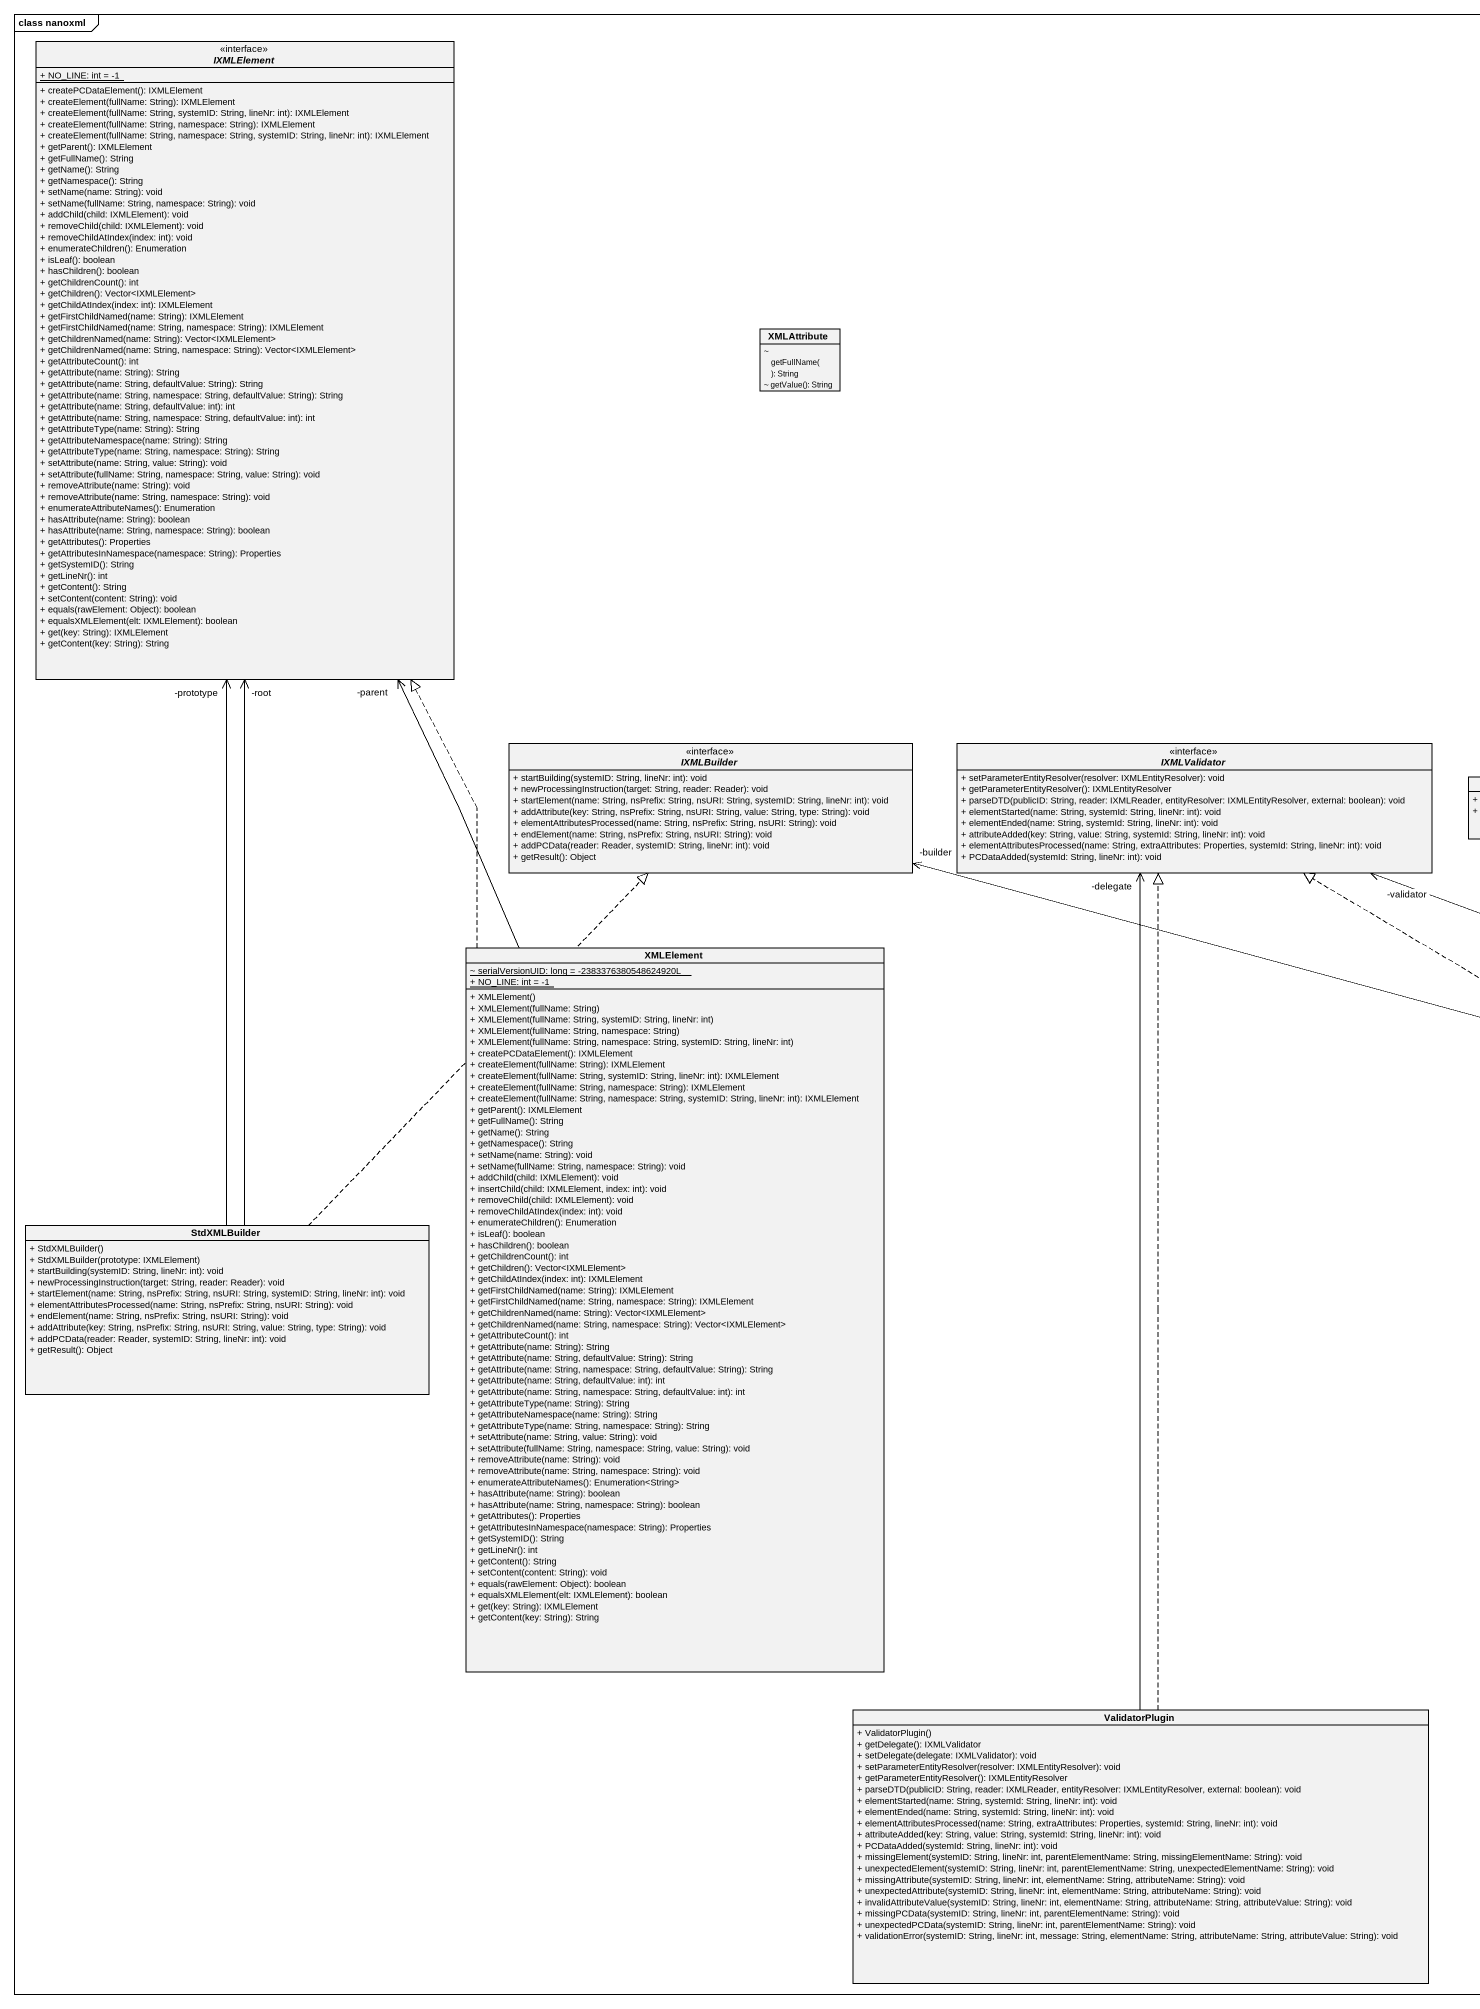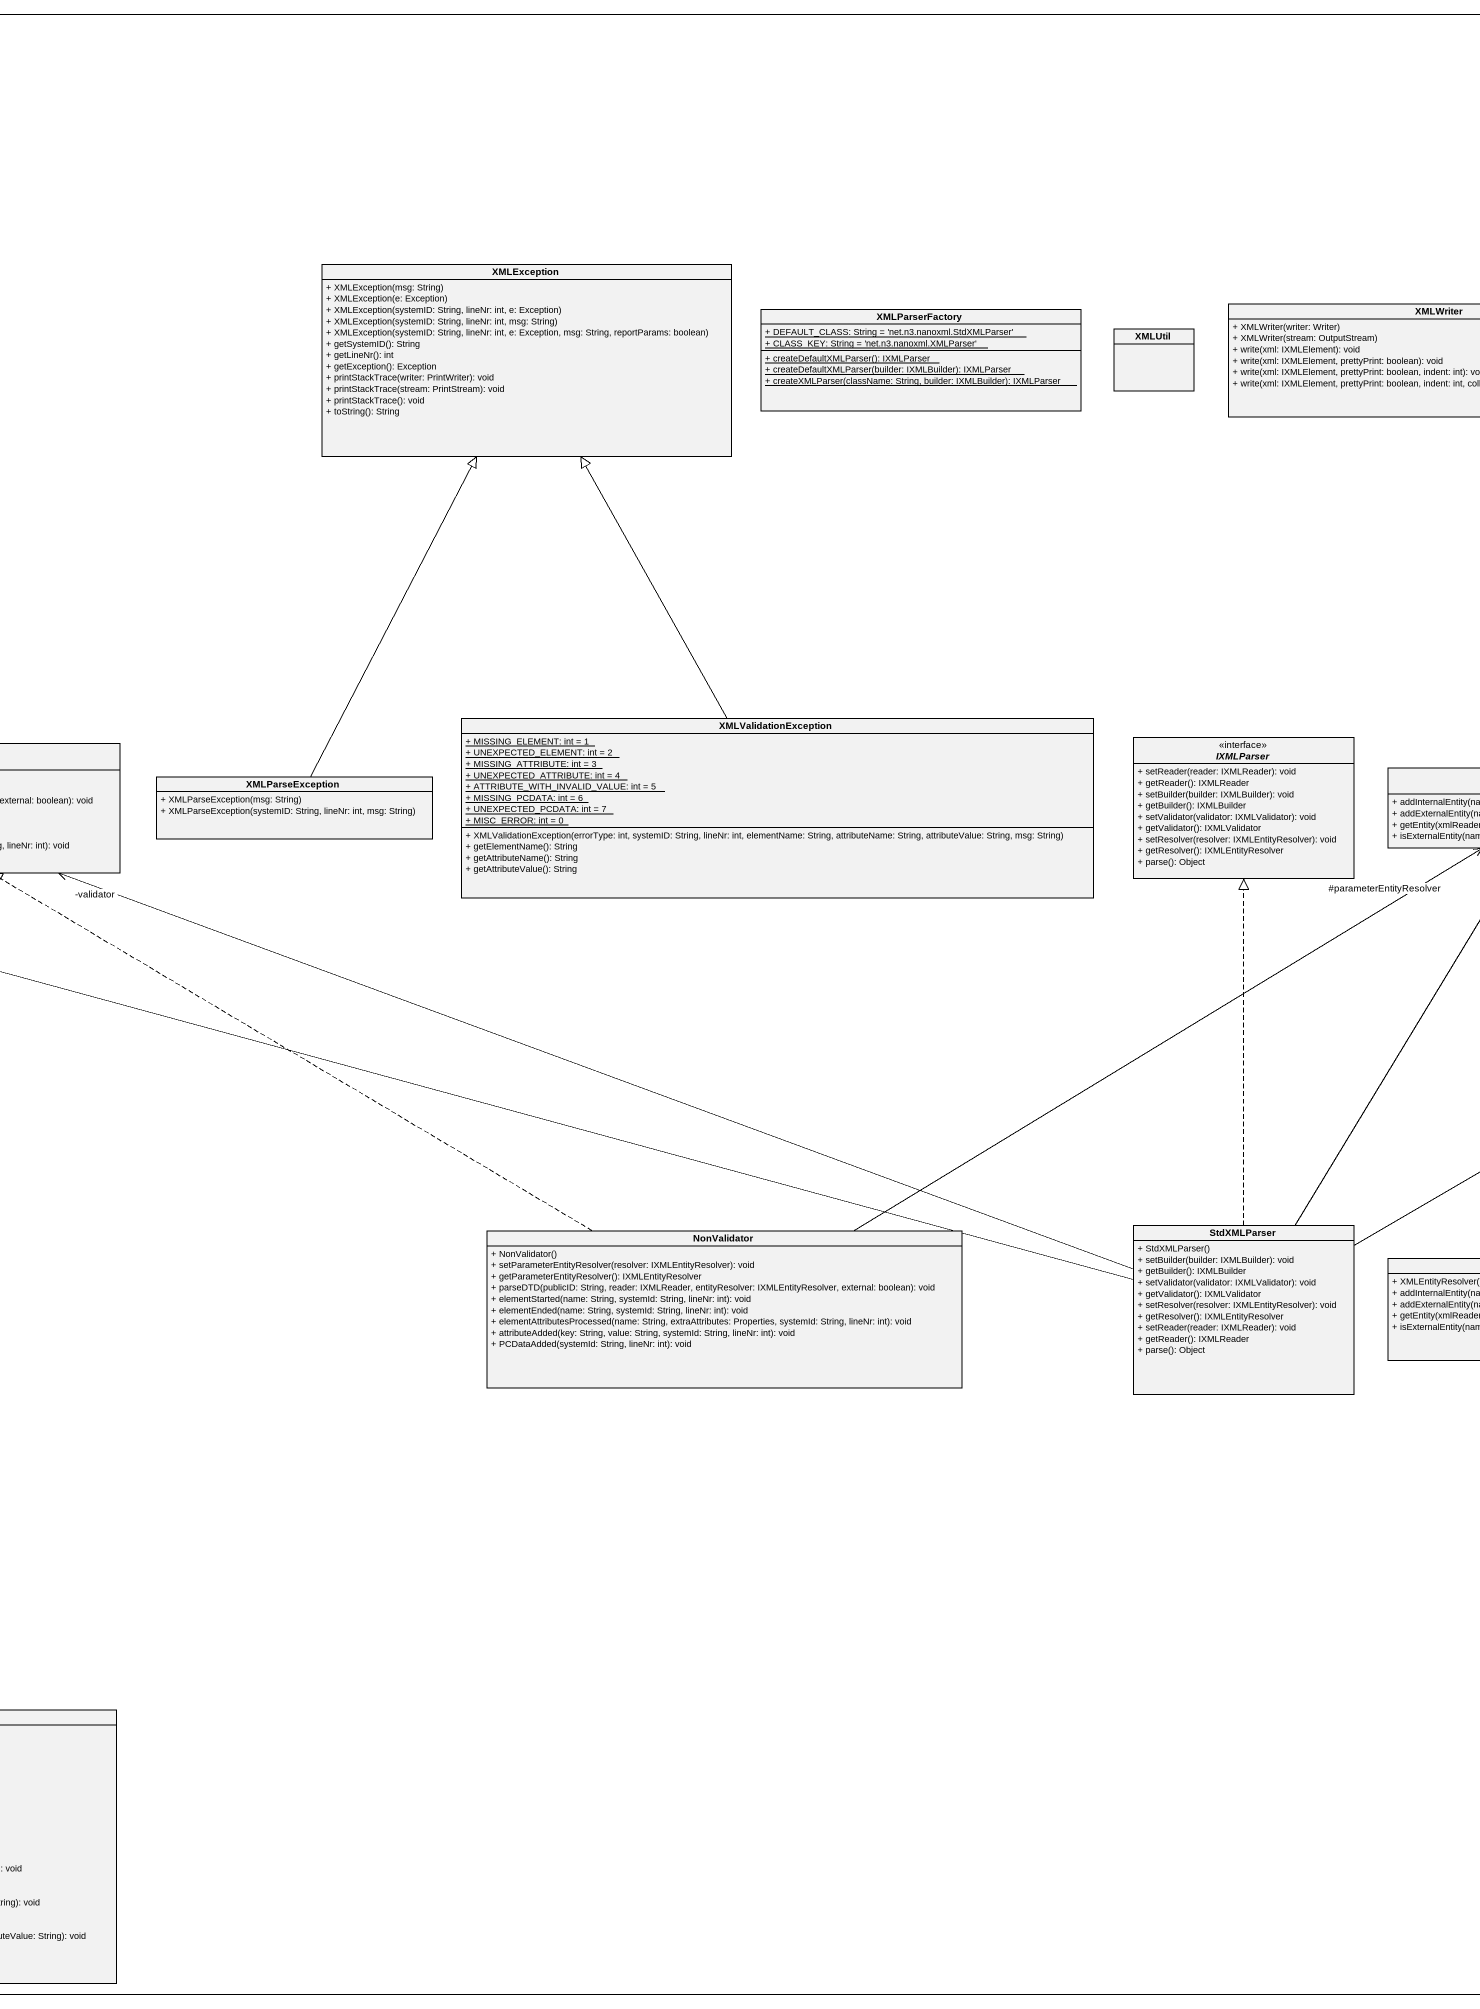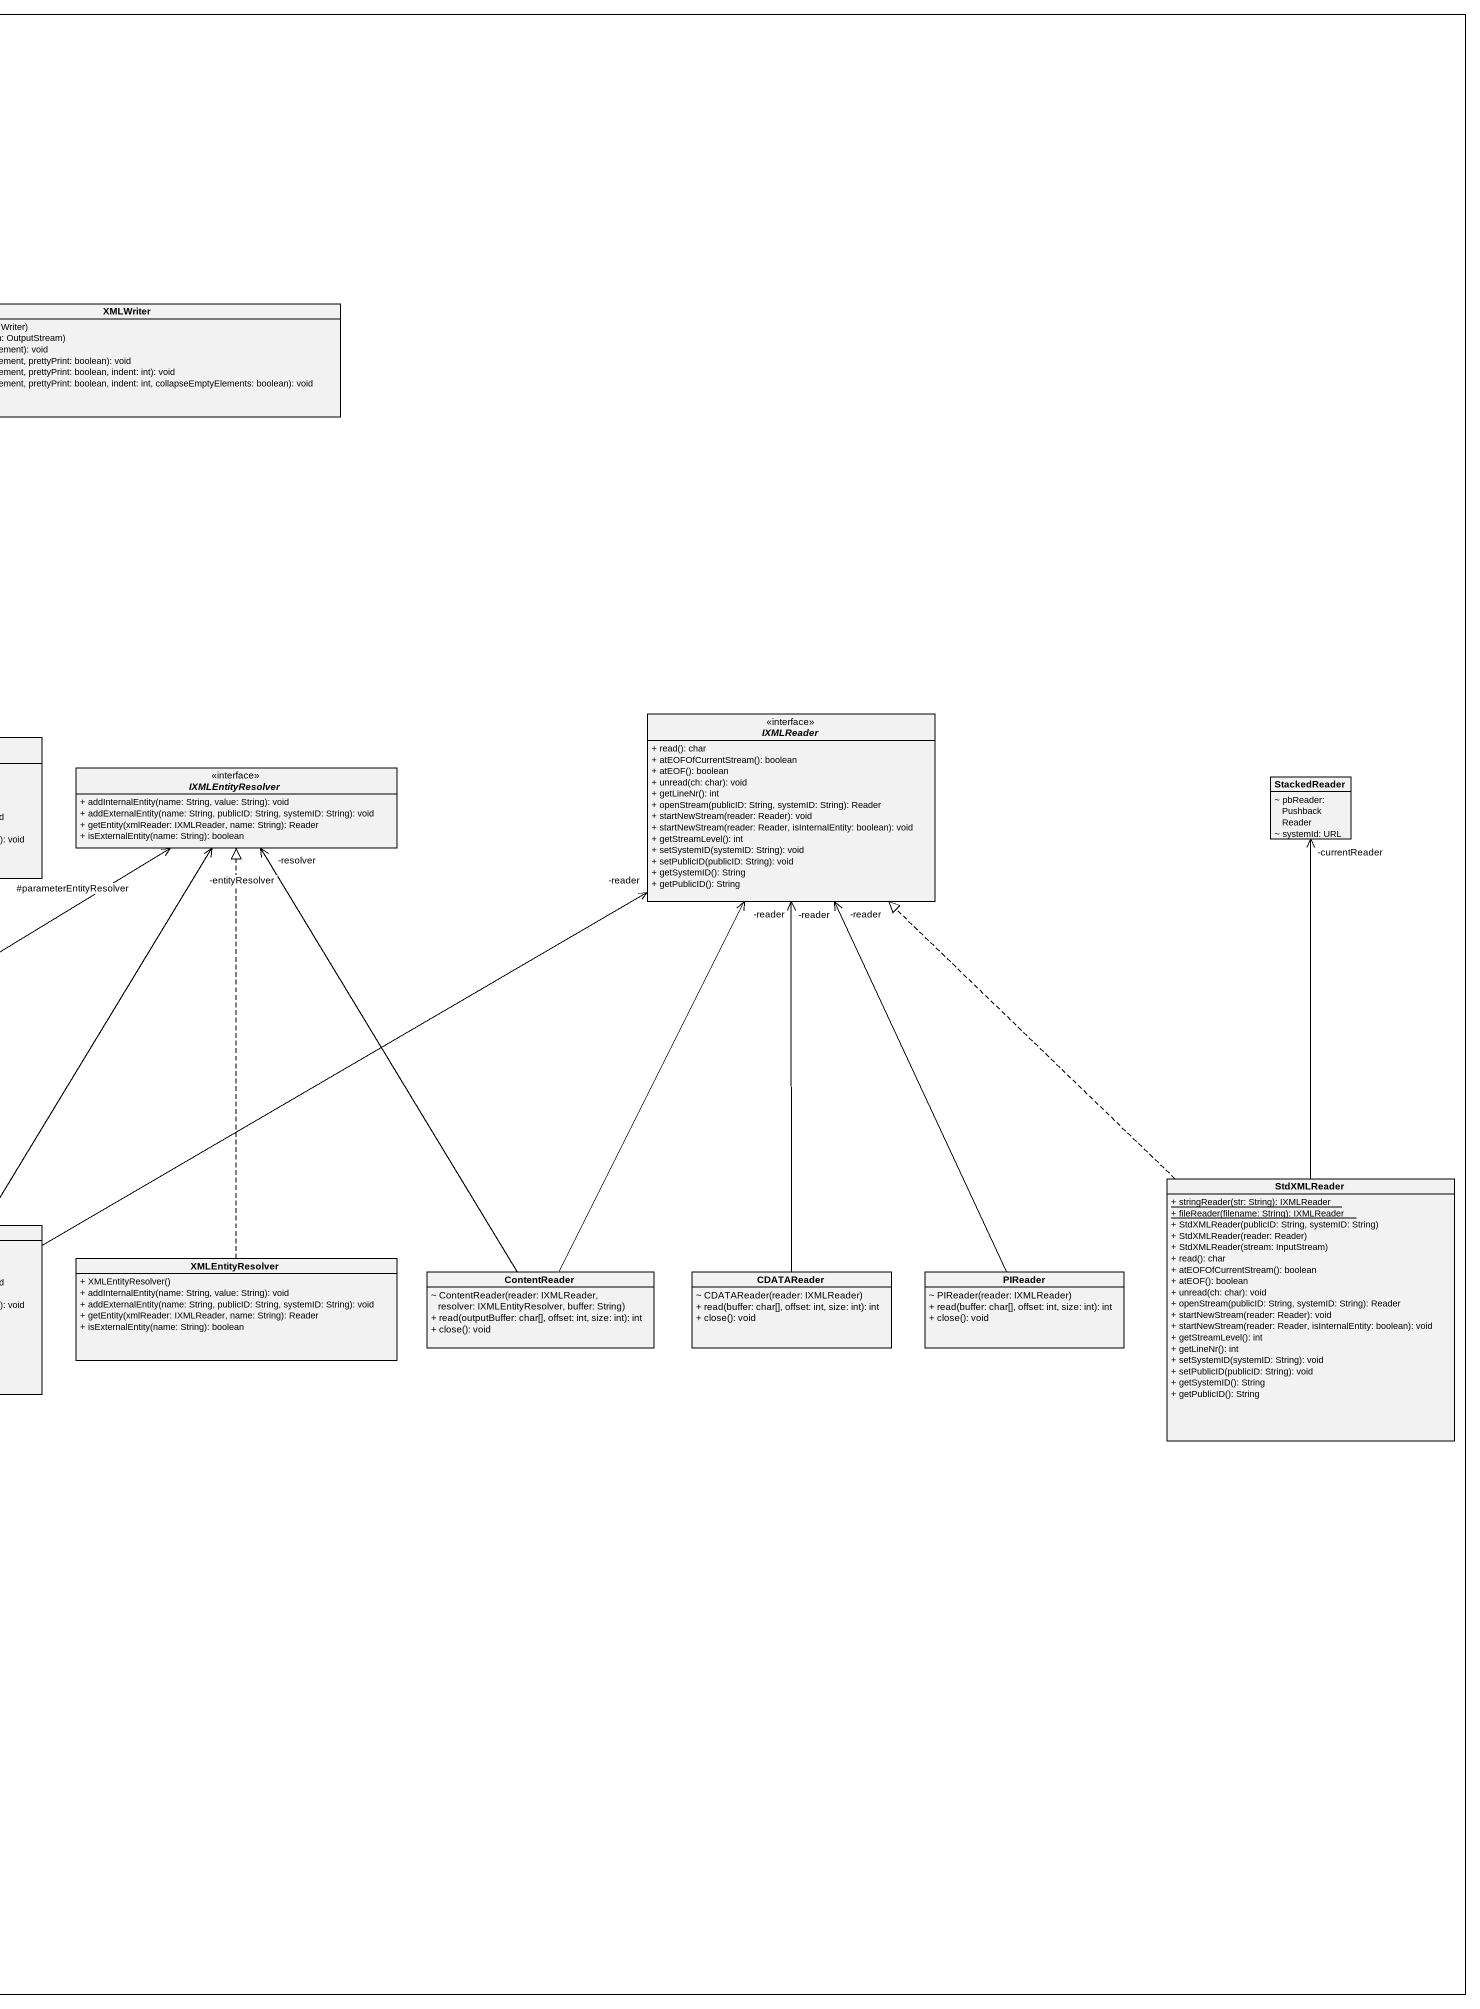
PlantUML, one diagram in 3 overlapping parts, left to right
@startuml
mainframe class nanoxml
hide circle
hide empty members
skinparam classAttributeIconSize 0
interface IXMLElement <<interface>> {
  {static} + NO_LINE: int = -1
  + createPCDataElement(): IXMLElement
  + createElement(fullName: String): IXMLElement
  + createElement(fullName: String, systemID: String, lineNr: int): IXMLElement
  + createElement(fullName: String, namespace: String): IXMLElement
  + createElement(fullName: String, namespace: String, systemID: String, lineNr: int): IXMLElement
  + getParent(): IXMLElement
  + getFullName(): String
  + getName(): String
  + getNamespace(): String
  + setName(name: String): void
  + setName(fullName: String, namespace: String): void
  + addChild(child: IXMLElement): void
  + removeChild(child: IXMLElement): void
  + removeChildAtIndex(index: int): void
  + enumerateChildren(): Enumeration
  + isLeaf(): boolean
  + hasChildren(): boolean
  + getChildrenCount(): int
  + getChildren(): Vector<IXMLElement>
  + getChildAtIndex(index: int): IXMLElement
  + getFirstChildNamed(name: String): IXMLElement
  + getFirstChildNamed(name: String, namespace: String): IXMLElement
  + getChildrenNamed(name: String): Vector<IXMLElement>
  + getChildrenNamed(name: String, namespace: String): Vector<IXMLElement>
  + getAttributeCount(): int
  + getAttribute(name: String): String
  + getAttribute(name: String, defaultValue: String): String
  + getAttribute(name: String, namespace: String, defaultValue: String): String
  + getAttribute(name: String, defaultValue: int): int
  + getAttribute(name: String, namespace: String, defaultValue: int): int
  + getAttributeType(name: String): String
  + getAttributeNamespace(name: String): String
  + getAttributeType(name: String, namespace: String): String
  + setAttribute(name: String, value: String): void
  + setAttribute(fullName: String, namespace: String, value: String): void
  + removeAttribute(name: String): void
  + removeAttribute(name: String, namespace: String): void
  + enumerateAttributeNames(): Enumeration
  + hasAttribute(name: String): boolean
  + hasAttribute(name: String, namespace: String): boolean
  + getAttributes(): Properties
  + getAttributesInNamespace(namespace: String): Properties
  + getSystemID(): String
  + getLineNr(): int
  + getContent(): String
  + setContent(content: String): void
  + equals(rawElement: Object): boolean
  + equalsXMLElement(elt: IXMLElement): boolean
  + get(key: String): IXMLElement
  + getContent(key: String): String
}
class XMLException {
  + XMLException(msg: String)
  + XMLException(e: Exception)
  + XMLException(systemID: String, lineNr: int, e: Exception)
  + XMLException(systemID: String, lineNr: int, msg: String)
  + XMLException(systemID: String, lineNr: int, e: Exception, msg: String, reportParams: boolean)
  + getSystemID(): String
  + getLineNr(): int
  + getException(): Exception
  + printStackTrace(writer: PrintWriter): void
  + printStackTrace(stream: PrintStream): void
  + printStackTrace(): void
  + toString(): String
}
class XMLParserFactory {
  {static} + DEFAULT_CLASS: String = 'net.n3.nanoxml.StdXMLParser'
  {static} + CLASS_KEY: String = 'net.n3.nanoxml.XMLParser'
  {static} + createDefaultXMLParser(): IXMLParser
  {static} + createDefaultXMLParser(builder: IXMLBuilder): IXMLParser
  {static} + createXMLParser(className: String, builder: IXMLBuilder): IXMLParser
}
class XMLWriter {
  + XMLWriter(writer: Writer)
  + XMLWriter(stream: OutputStream)
  + write(xml: IXMLElement): void
  + write(xml: IXMLElement, prettyPrint: boolean): void
  + write(xml: IXMLElement, prettyPrint: boolean, indent: int): void
  + write(xml: IXMLElement, prettyPrint: boolean, indent: int, collapseEmptyElements: boolean): void
}
class XMLAttribute {
  ~ getFullName(): String
  ~ getValue(): String
}
class XMLUtil
class XMLValidationException {
  {static} + MISSING_ELEMENT: int = 1
  {static} + UNEXPECTED_ELEMENT: int = 2
  {static} + MISSING_ATTRIBUTE: int = 3
  {static} + UNEXPECTED_ATTRIBUTE: int = 4
  {static} + ATTRIBUTE_WITH_INVALID_VALUE: int = 5
  {static} + MISSING_PCDATA: int = 6
  {static} + UNEXPECTED_PCDATA: int = 7
  {static} + MISC_ERROR: int = 0
  + XMLValidationException(errorType: int, systemID: String, lineNr: int, elementName: String, attributeName: String, attributeValue: String, msg: String)
  + getElementName(): String
  + getAttributeName(): String
  + getAttributeValue(): String
}
interface IXMLReader <<interface>> {
  + read(): char
  + atEOFOfCurrentStream(): boolean
  + atEOF(): boolean
  + unread(ch: char): void
  + getLineNr(): int
  + openStream(publicID: String, systemID: String): Reader
  + startNewStream(reader: Reader): void
  + startNewStream(reader: Reader, isInternalEntity: boolean): void
  + getStreamLevel(): int
  + setSystemID(systemID: String): void
  + setPublicID(publicID: String): void
  + getSystemID(): String
  + getPublicID(): String
}
interface IXMLBuilder <<interface>> {
  + startBuilding(systemID: String, lineNr: int): void
  + newProcessingInstruction(target: String, reader: Reader): void
  + startElement(name: String, nsPrefix: String, nsURI: String, systemID: String, lineNr: int): void
  + addAttribute(key: String, nsPrefix: String, nsURI: String, value: String, type: String): void
  + elementAttributesProcessed(name: String, nsPrefix: String, nsURI: String): void
  + endElement(name: String, nsPrefix: String, nsURI: String): void
  + addPCData(reader: Reader, systemID: String, lineNr: int): void
  + getResult(): Object
}
interface IXMLValidator <<interface>> {
  + setParameterEntityResolver(resolver: IXMLEntityResolver): void
  + getParameterEntityResolver(): IXMLEntityResolver
  + parseDTD(publicID: String, reader: IXMLReader, entityResolver: IXMLEntityResolver, external: boolean): void
  + elementStarted(name: String, systemId: String, lineNr: int): void
  + elementEnded(name: String, systemId: String, lineNr: int): void
  + attributeAdded(key: String, value: String, systemId: String, lineNr: int): void
  + elementAttributesProcessed(name: String, extraAttributes: Properties, systemId: String, lineNr: int): void
  + PCDataAdded(systemId: String, lineNr: int): void
}
interface IXMLParser <<interface>> {
  + setReader(reader: IXMLReader): void
  + getReader(): IXMLReader
  + setBuilder(builder: IXMLBuilder): void
  + getBuilder(): IXMLBuilder
  + setValidator(validator: IXMLValidator): void
  + getValidator(): IXMLValidator
  + setResolver(resolver: IXMLEntityResolver): void
  + getResolver(): IXMLEntityResolver
  + parse(): Object
}
class XMLParseException {
  + XMLParseException(msg: String)
  + XMLParseException(systemID: String, lineNr: int, msg: String)
}
interface IXMLEntityResolver <<interface>> {
  + addInternalEntity(name: String, value: String): void
  + addExternalEntity(name: String, publicID: String, systemID: String): void
  + getEntity(xmlReader: IXMLReader, name: String): Reader
  + isExternalEntity(name: String): boolean
}
class StackedReader {
  ~ pbReader: PushbackReader
  ~ systemId: URL
}
class XMLElement {
  {static} ~ serialVersionUID: long = -2383376380548624920L
  {static} + NO_LINE: int = -1
  + XMLElement()
  + XMLElement(fullName: String)
  + XMLElement(fullName: String, systemID: String, lineNr: int)
  + XMLElement(fullName: String, namespace: String)
  + XMLElement(fullName: String, namespace: String, systemID: String, lineNr: int)
  + createPCDataElement(): IXMLElement
  + createElement(fullName: String): IXMLElement
  + createElement(fullName: String, systemID: String, lineNr: int): IXMLElement
  + createElement(fullName: String, namespace: String): IXMLElement
  + createElement(fullName: String, namespace: String, systemID: String, lineNr: int): IXMLElement
  + getParent(): IXMLElement
  + getFullName(): String
  + getName(): String
  + getNamespace(): String
  + setName(name: String): void
  + setName(fullName: String, namespace: String): void
  + addChild(child: IXMLElement): void
  + insertChild(child: IXMLElement, index: int): void
  + removeChild(child: IXMLElement): void
  + removeChildAtIndex(index: int): void
  + enumerateChildren(): Enumeration
  + isLeaf(): boolean
  + hasChildren(): boolean
  + getChildrenCount(): int
  + getChildren(): Vector<IXMLElement>
  + getChildAtIndex(index: int): IXMLElement
  + getFirstChildNamed(name: String): IXMLElement
  + getFirstChildNamed(name: String, namespace: String): IXMLElement
  + getChildrenNamed(name: String): Vector<IXMLElement>
  + getChildrenNamed(name: String, namespace: String): Vector<IXMLElement>
  + getAttributeCount(): int
  + getAttribute(name: String): String
  + getAttribute(name: String, defaultValue: String): String
  + getAttribute(name: String, namespace: String, defaultValue: String): String
  + getAttribute(name: String, defaultValue: int): int
  + getAttribute(name: String, namespace: String, defaultValue: int): int
  + getAttributeType(name: String): String
  + getAttributeNamespace(name: String): String
  + getAttributeType(name: String, namespace: String): String
  + setAttribute(name: String, value: String): void
  + setAttribute(fullName: String, namespace: String, value: String): void
  + removeAttribute(name: String): void
  + removeAttribute(name: String, namespace: String): void
  + enumerateAttributeNames(): Enumeration<String>
  + hasAttribute(name: String): boolean
  + hasAttribute(name: String, namespace: String): boolean
  + getAttributes(): Properties
  + getAttributesInNamespace(namespace: String): Properties
  + getSystemID(): String
  + getLineNr(): int
  + getContent(): String
  + setContent(content: String): void
  + equals(rawElement: Object): boolean
  + equalsXMLElement(elt: IXMLElement): boolean
  + get(key: String): IXMLElement
  + getContent(key: String): String
}
class StdXMLReader {
  {static} + stringReader(str: String): IXMLReader
  {static} + fileReader(filename: String): IXMLReader
  + StdXMLReader(publicID: String, systemID: String)
  + StdXMLReader(reader: Reader)
  + StdXMLReader(stream: InputStream)
  + read(): char
  + atEOFOfCurrentStream(): boolean
  + atEOF(): boolean
  + unread(ch: char): void
  + openStream(publicID: String, systemID: String): Reader
  + startNewStream(reader: Reader): void
  + startNewStream(reader: Reader, isInternalEntity: boolean): void
  + getStreamLevel(): int
  + getLineNr(): int
  + setSystemID(systemID: String): void
  + setPublicID(publicID: String): void
  + getSystemID(): String
  + getPublicID(): String
}
class StdXMLBuilder {
  + StdXMLBuilder()
  + StdXMLBuilder(prototype: IXMLElement)
  + startBuilding(systemID: String, lineNr: int): void
  + newProcessingInstruction(target: String, reader: Reader): void
  + startElement(name: String, nsPrefix: String, nsURI: String, systemID: String, lineNr: int): void
  + elementAttributesProcessed(name: String, nsPrefix: String, nsURI: String): void
  + endElement(name: String, nsPrefix: String, nsURI: String): void
  + addAttribute(key: String, nsPrefix: String, nsURI: String, value: String, type: String): void
  + addPCData(reader: Reader, systemID: String, lineNr: int): void
  + getResult(): Object
}
class NonValidator {
  + NonValidator()
  + setParameterEntityResolver(resolver: IXMLEntityResolver): void
  + getParameterEntityResolver(): IXMLEntityResolver
  + parseDTD(publicID: String, reader: IXMLReader, entityResolver: IXMLEntityResolver, external: boolean): void
  + elementStarted(name: String, systemId: String, lineNr: int): void
  + elementEnded(name: String, systemId: String, lineNr: int): void
  + elementAttributesProcessed(name: String, extraAttributes: Properties, systemId: String, lineNr: int): void
  + attributeAdded(key: String, value: String, systemId: String, lineNr: int): void
  + PCDataAdded(systemId: String, lineNr: int): void
}
class StdXMLParser {
  + StdXMLParser()
  + setBuilder(builder: IXMLBuilder): void
  + getBuilder(): IXMLBuilder
  + setValidator(validator: IXMLValidator): void
  + getValidator(): IXMLValidator
  + setResolver(resolver: IXMLEntityResolver): void
  + getResolver(): IXMLEntityResolver
  + setReader(reader: IXMLReader): void
  + getReader(): IXMLReader
  + parse(): Object
}
class XMLEntityResolver {
  + XMLEntityResolver()
  + addInternalEntity(name: String, value: String): void
  + addExternalEntity(name: String, publicID: String, systemID: String): void
  + getEntity(xmlReader: IXMLReader, name: String): Reader
  + isExternalEntity(name: String): boolean
}
class ContentReader {
  ~ ContentReader(reader: IXMLReader, resolver: IXMLEntityResolver, buffer: String)
  + read(outputBuffer: char[], offset: int, size: int): int
  + close(): void
}
class CDATAReader {
  ~ CDATAReader(reader: IXMLReader)
  + read(buffer: char[], offset: int, size: int): int
  + close(): void
}
class PIReader {
  ~ PIReader(reader: IXMLReader)
  + read(buffer: char[], offset: int, size: int): int
  + close(): void
}
class ValidatorPlugin {
  + ValidatorPlugin()
  + getDelegate(): IXMLValidator
  + setDelegate(delegate: IXMLValidator): void
  + setParameterEntityResolver(resolver: IXMLEntityResolver): void
  + getParameterEntityResolver(): IXMLEntityResolver
  + parseDTD(publicID: String, reader: IXMLReader, entityResolver: IXMLEntityResolver, external: boolean): void
  + elementStarted(name: String, systemId: String, lineNr: int): void
  + elementEnded(name: String, systemId: String, lineNr: int): void
  + elementAttributesProcessed(name: String, extraAttributes: Properties, systemId: String, lineNr: int): void
  + attributeAdded(key: String, value: String, systemId: String, lineNr: int): void
  + PCDataAdded(systemId: String, lineNr: int): void
  + missingElement(systemID: String, lineNr: int, parentElementName: String, missingElementName: String): void
  + unexpectedElement(systemID: String, lineNr: int, parentElementName: String, unexpectedElementName: String): void
  + missingAttribute(systemID: String, lineNr: int, elementName: String, attributeName: String): void
  + unexpectedAttribute(systemID: String, lineNr: int, elementName: String, attributeName: String): void
  + invalidAttributeValue(systemID: String, lineNr: int, elementName: String, attributeName: String, attributeValue: String): void
  + missingPCData(systemID: String, lineNr: int, parentElementName: String): void
  + unexpectedPCData(systemID: String, lineNr: int, parentElementName: String): void
  + validationError(systemID: String, lineNr: int, message: String, elementName: String, attributeName: String, attributeValue: String): void
}
XMLValidationException -up-|> XMLException
XMLParseException -up-|> XMLException
XMLElement -up-> "-parent" IXMLElement
XMLElement .up.|> IXMLElement
StdXMLReader .up.|> IXMLReader
StdXMLReader -up-> "-currentReader" StackedReader
StdXMLBuilder -up-> "-prototype" IXMLElement
StdXMLBuilder -up-> "-root" IXMLElement
StdXMLBuilder .up.|> IXMLBuilder
NonValidator .left.|> IXMLValidator
NonValidator -up-> "#parameterEntityResolver" IXMLEntityResolver
StdXMLParser -right-> "-reader" IXMLReader
StdXMLParser -left-> "-builder" IXMLBuilder
StdXMLParser -left-> "-validator" IXMLValidator
StdXMLParser .up.|> IXMLParser
StdXMLParser -up-> "-entityResolver" IXMLEntityResolver
XMLEntityResolver .up.|> IXMLEntityResolver
ContentReader -up-> "-reader" IXMLReader
ContentReader -up-> "-resolver" IXMLEntityResolver
CDATAReader -up-> "-reader" IXMLReader
PIReader -up-> "-reader" IXMLReader
ValidatorPlugin -up-> "-delegate" IXMLValidator
ValidatorPlugin .up.|> IXMLValidator
@enduml
